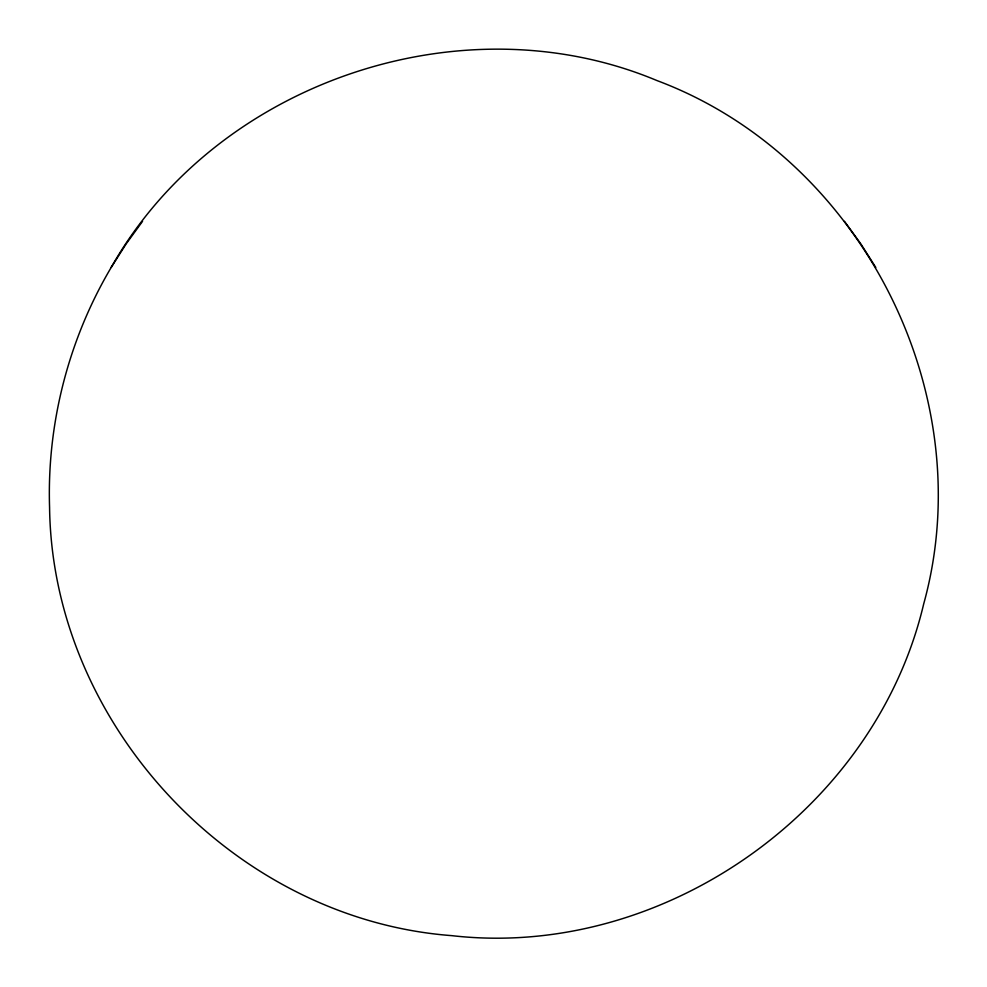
<?xml version="1.0" encoding="UTF-8"?>
<svg xmlns="http://www.w3.org/2000/svg" width="987" height="987" viewBox="0 0 987 987"><rect width="100%" height="100%" fill="white"/><g stroke="black" fill="none" stroke-linecap="round" stroke-linejoin="round"><path stroke-width="1.48" d="M111.198 267.428C68.535 339.454 46.858 423.682 49.572 507.367L49.572 507.441C52.323 725.248 234.499 919.218 451.701 935.639C662.548 959.783 874.963 810.487 923.696 603.933C981.818 394.01 860.985 156.933 656.997 80.576C461.262 -1.419 215.622 82.674 111.198 267.428L126.151 243.9L142.547 221.322M844.453 221.322L860.849 243.9L875.802 267.452"/></g></svg>
